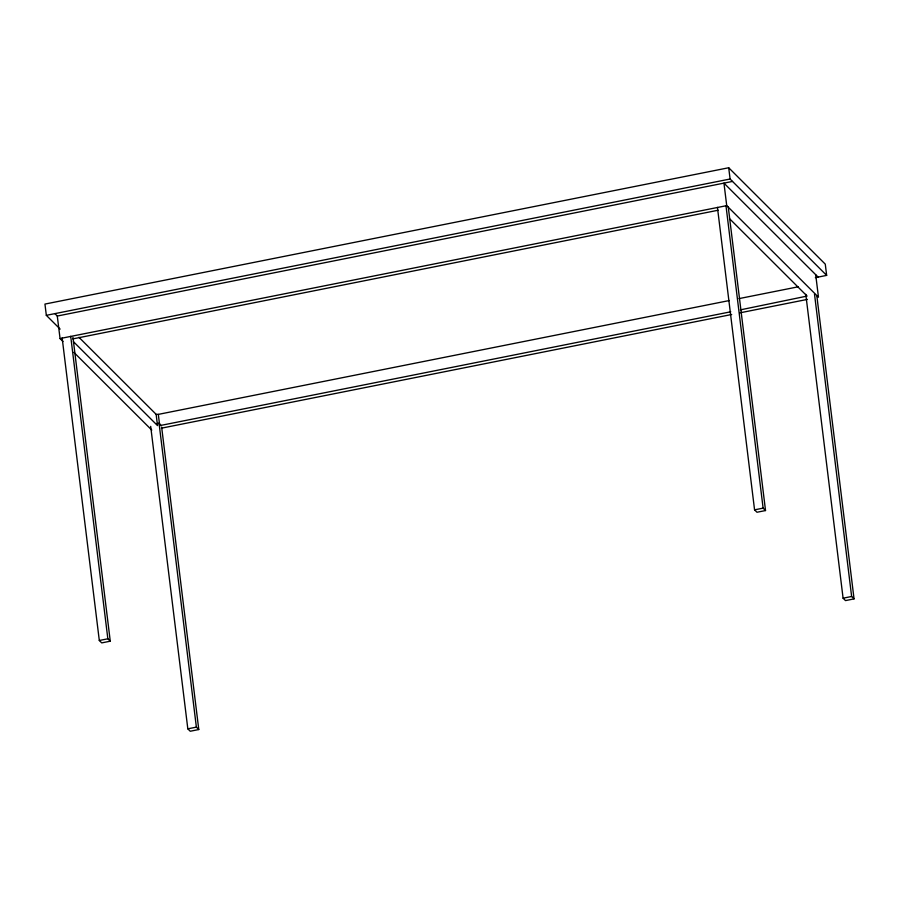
<?xml version="1.0" encoding="UTF-8"?>
<svg xmlns="http://www.w3.org/2000/svg" width="899" height="899" viewBox="0 0 899 899"><rect width="100%" height="100%" fill="white"/><g stroke="black" fill="none" stroke-linecap="round" stroke-linejoin="round"><path stroke-width="1.35" d="M815.348 277.645L826.653 275.386L825.271 264.137L728.707 167.753L44.95 304.076L46.332 315.335L60.132 329.101M46.332 315.335L730.089 179.013L826.653 275.386M54.884 313.627L57.289 316.043L732.505 181.418M57.289 316.043L60.053 338.552L726.718 205.635L818.461 297.187L815.696 274.678M72.797 338.901L718.144 210.231M78.943 337.282L156.134 414.327L158.325 414.383L729.37 300.536M739 298.614L798.166 286.815M156.617 423.755L159.056 423.272L160.674 424.879M730.752 311.784L159.707 425.632L158.325 414.383M740.383 309.863L807.088 296.074L729.887 219.03M161.438 428.182L731.685 314.493M739.944 312.841L807.437 299.389M99.306 640.493L107.846 638.784L110.262 641.189L101.722 642.897L99.306 640.493L62.166 338.024M754.564 509.845L763.116 508.137L765.532 510.553L756.98 512.25L754.564 509.845L717.436 207.377M187.824 728.831L196.375 727.134L198.78 729.539L190.24 731.247L187.824 728.831L150.684 426.362M843.093 598.195L851.634 596.486L854.05 598.891L845.498 600.599L843.093 598.195L805.785 294.333M818.112 277.094L723.953 183.126L726.718 205.635M73.392 341.62L157.516 425.587L156.134 414.327M60.053 338.552L63.02 341.508M73.864 352.329L151.796 430.104M816.91 296.423L854.05 598.891M814.494 294.018L851.634 596.486M728.707 167.753L730.089 179.013M728.224 206.691L765.532 510.553M725.976 205.669L763.116 508.137M161.64 427.07L198.78 729.539M159.056 423.272L196.375 727.134M72.954 337.327L110.262 641.189M70.706 336.316L107.846 638.784"/></g></svg>
